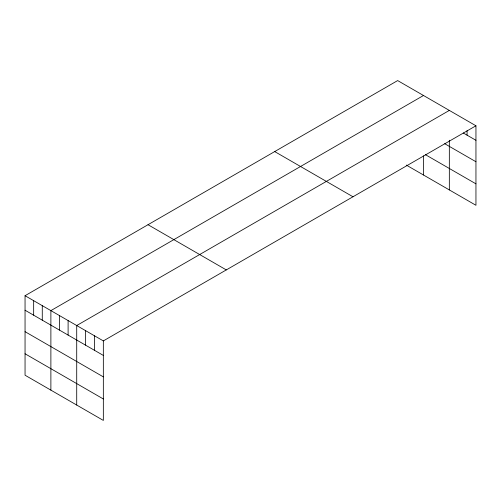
<?xml version="1.0" encoding="UTF-8"?>
<svg xmlns="http://www.w3.org/2000/svg" width="501" height="501" viewBox="0 0 501 501"><rect width="100%" height="100%" fill="white"/><g stroke="black" fill="none" stroke-linecap="round" stroke-linejoin="round"><path stroke-width="0.75" d="M25.05 295.709L103.338 340.905L103.338 420.42L25.05 375.218L25.05 295.709L397.662 80.58L475.95 125.782L475.95 205.291L406.273 165.067M423.502 95.497L50.883 310.626L50.883 390.135M449.334 110.414L76.716 325.537L76.716 405.052M103.338 340.905L475.95 125.782M463.275 132.978L475.95 140.299M444.694 143.699L475.95 161.742M425.487 154.709L475.95 183.842M274.705 151.578L352.986 196.774M148.014 224.717L226.295 269.914M25.05 310.225L103.338 355.422M25.05 331.675L103.338 376.871M25.05 353.775L103.338 398.971M467.076 130.592L467.076 135.176M449.334 140.249L449.334 189.923M423.502 155.861L423.502 175.006M94.464 335.783L94.464 350.299M85.59 330.66L85.59 345.176M68.105 320.571L68.105 335.088M59.494 315.599L59.494 330.115M42.272 305.654L42.272 320.17M33.661 300.681L33.661 315.198"/></g></svg>
